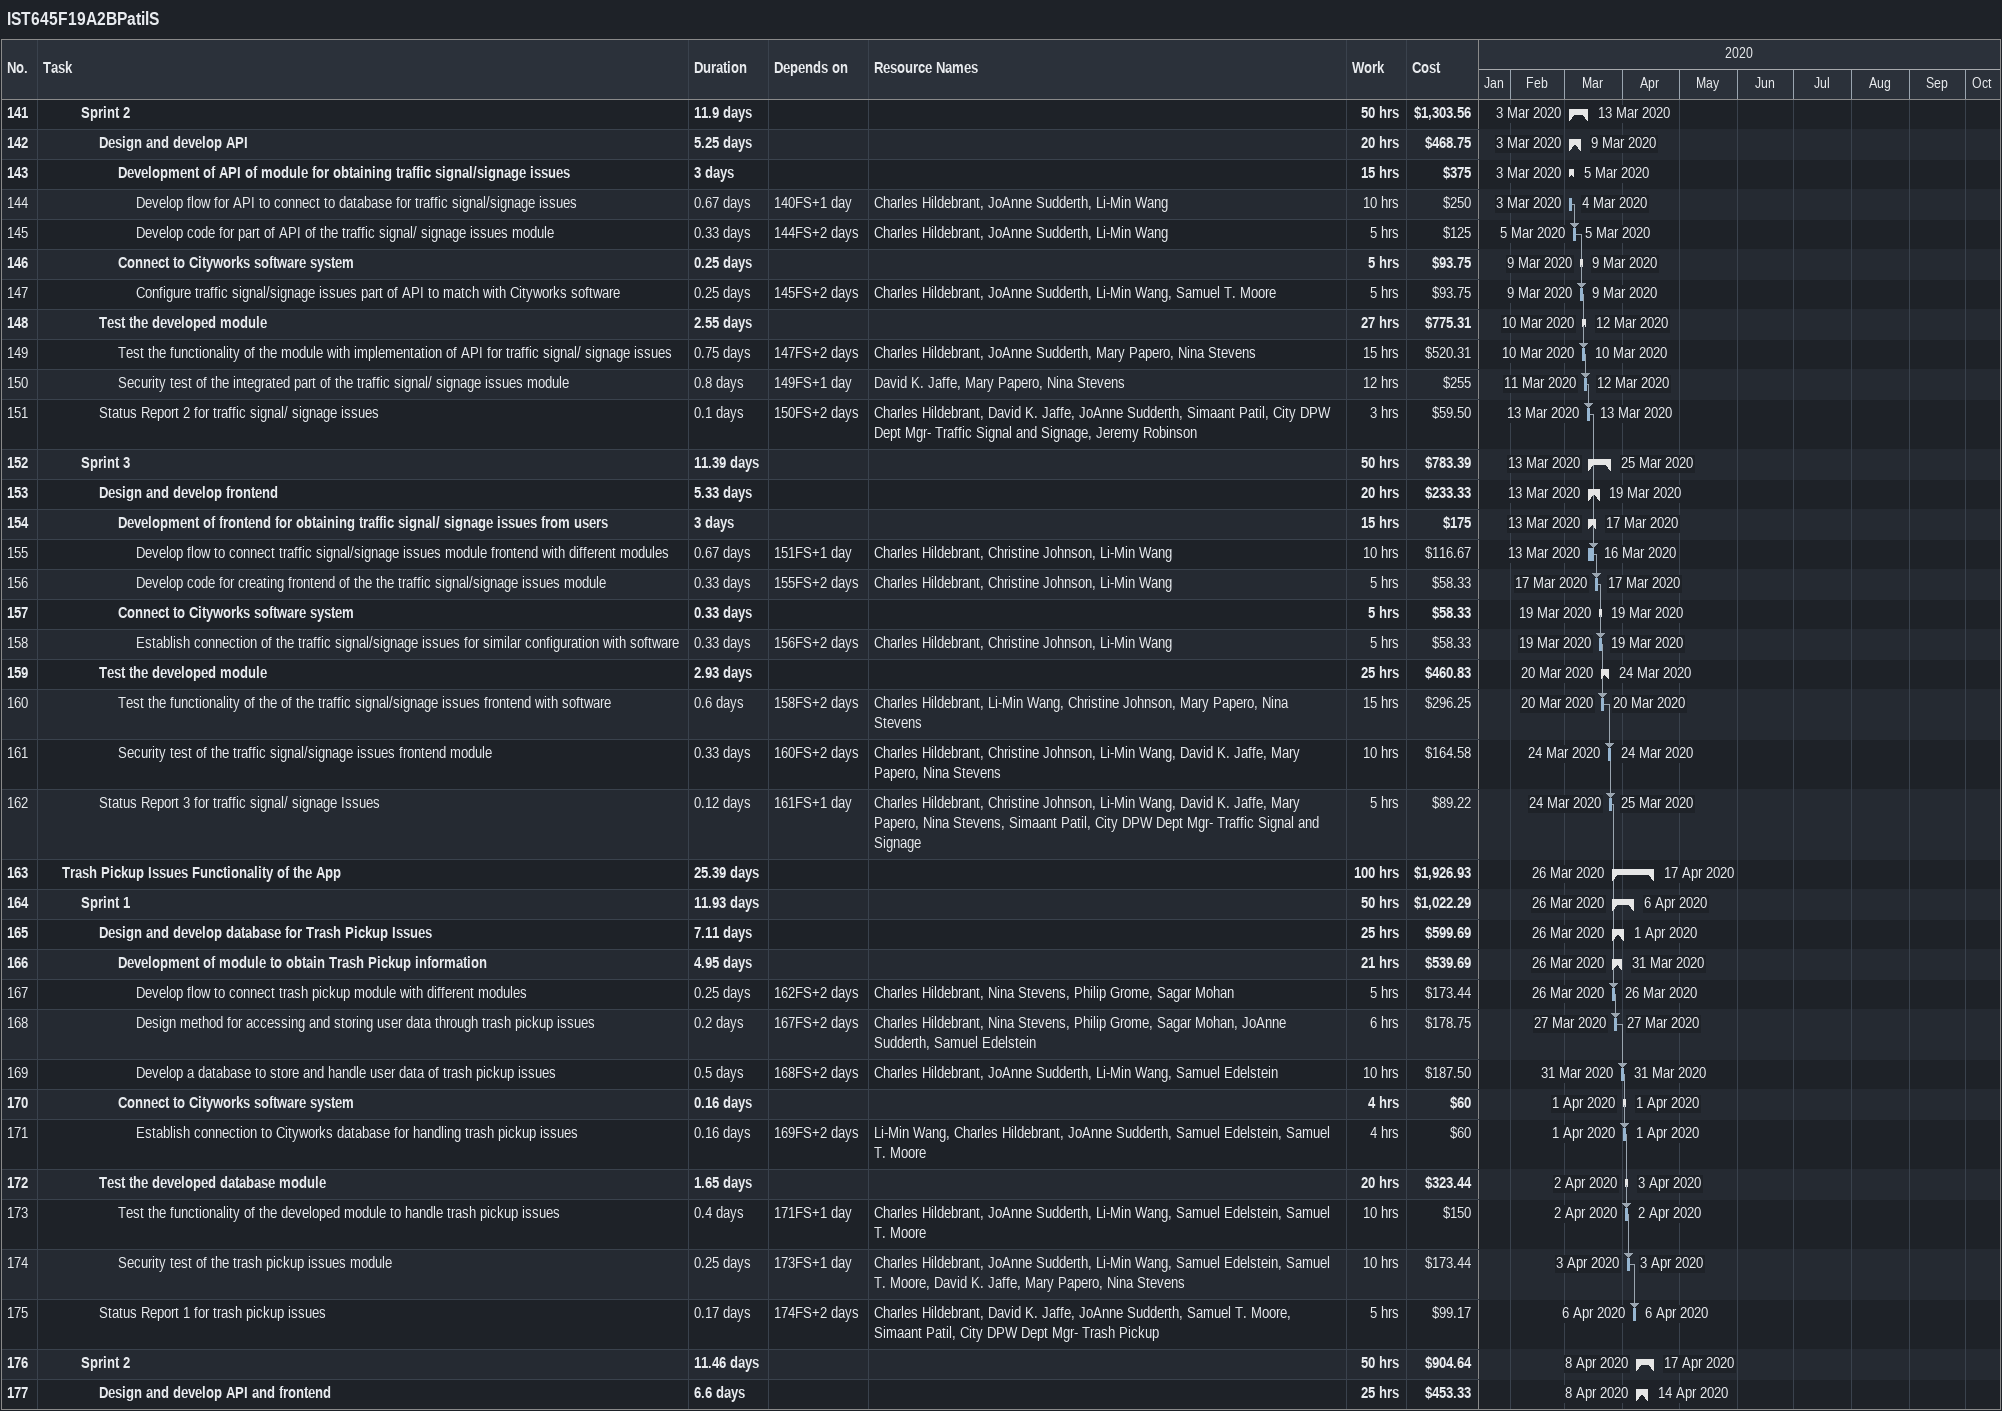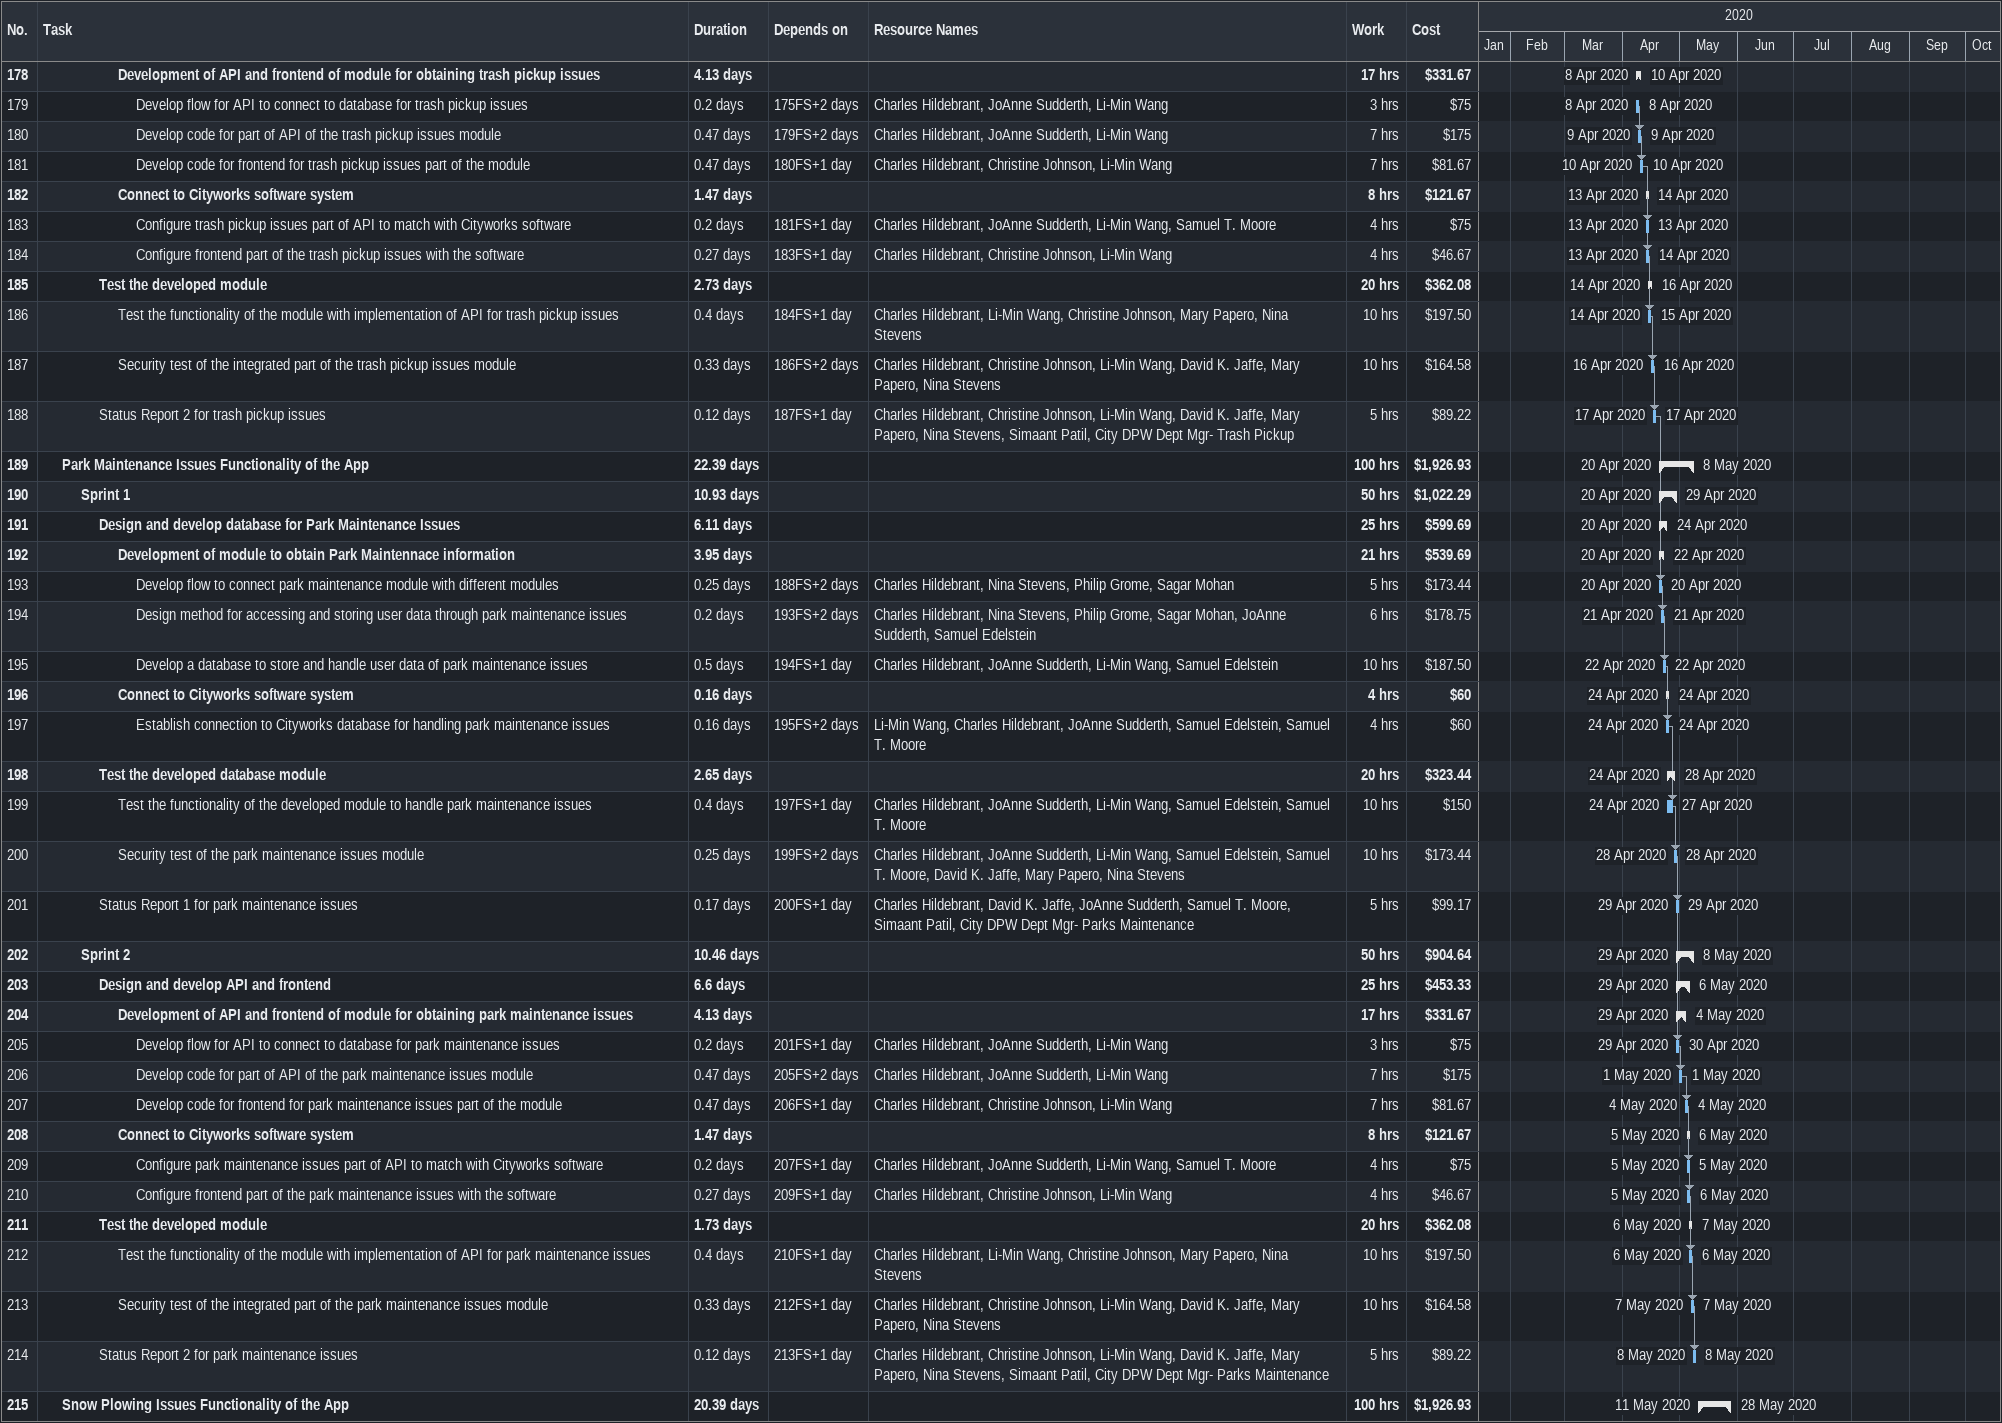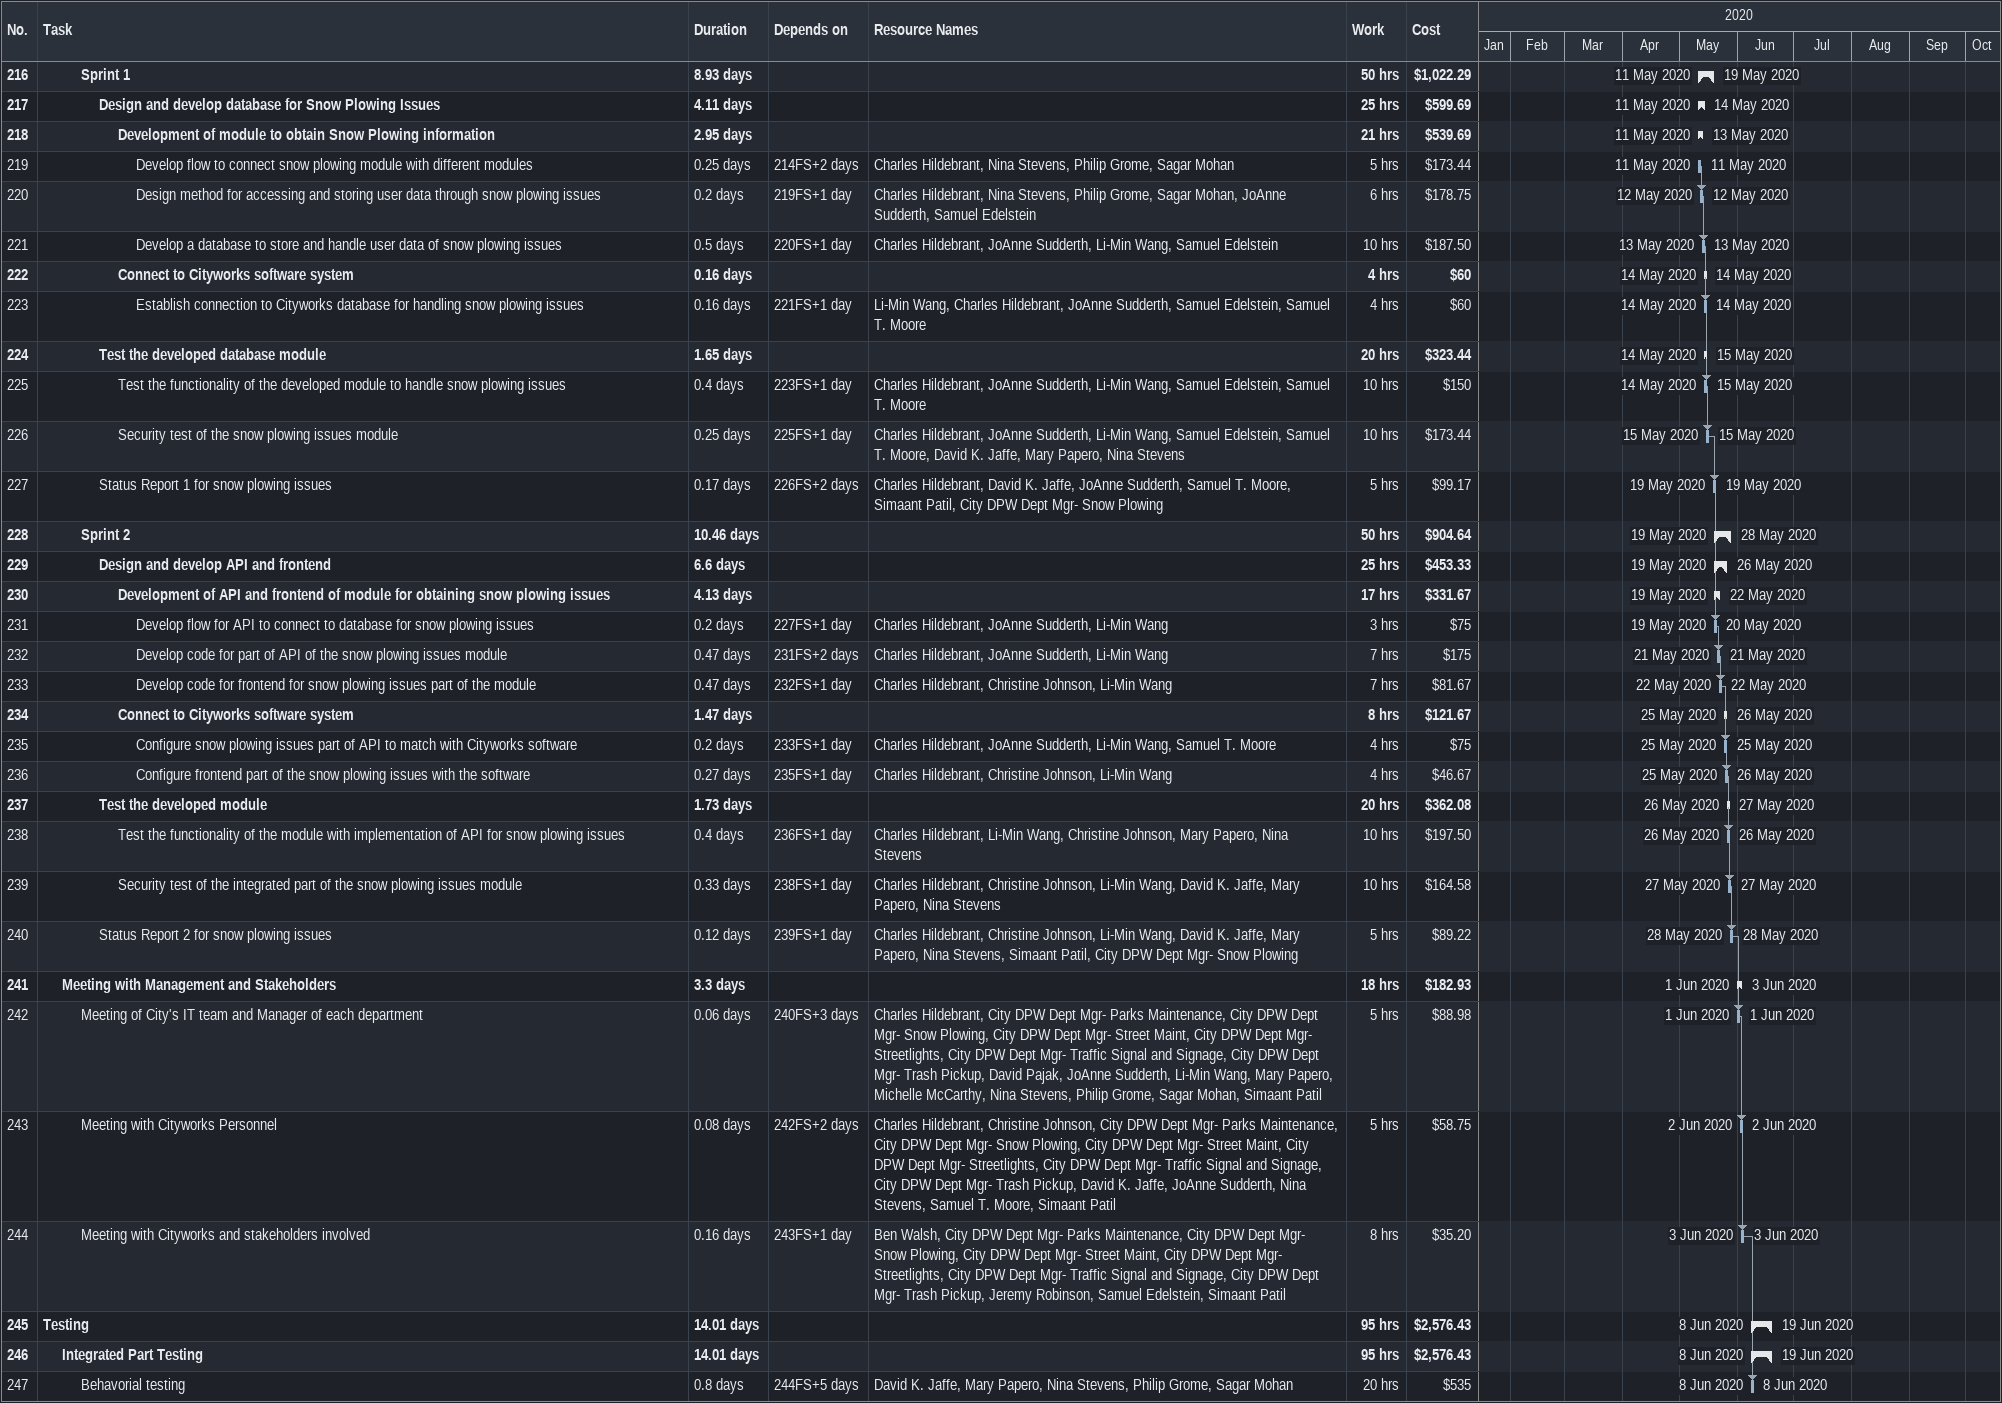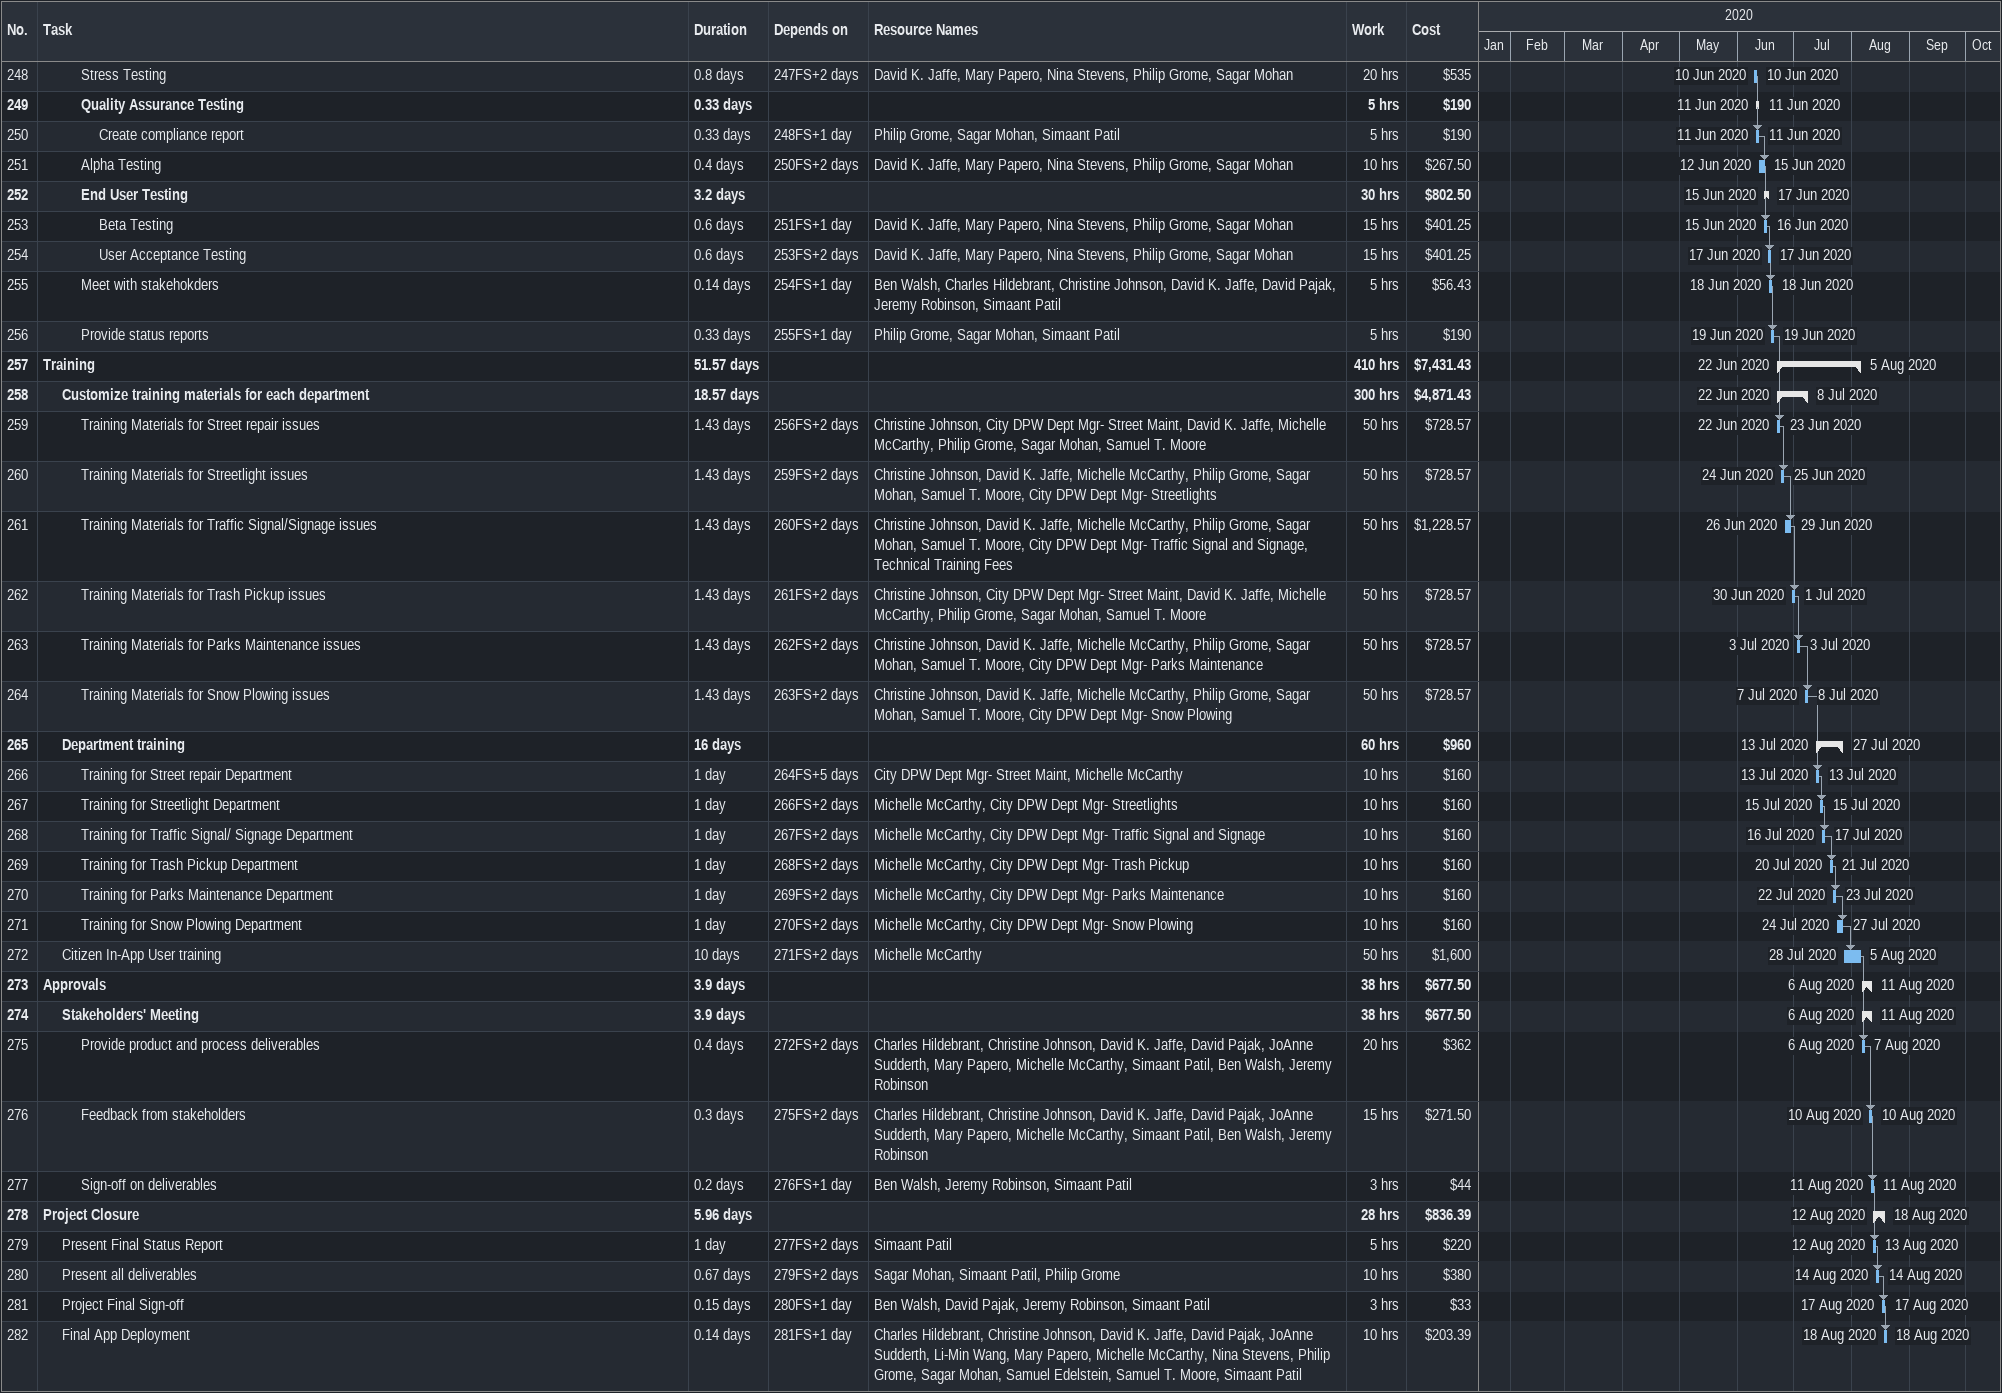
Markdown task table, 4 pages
IST645F19A2BPatilS

| ID | Level | Task | Duration | Start | Finish | Predecessors | Resources | Work (h) | Cost ($) |
|---|---|---|---|---|---|---|---|---|---|
| 141 | 3 | **Sprint 2** | 11.9d | 2020-03-03 | 2020-03-13 |  |  | 50 | 1303.56 |
| 142 | 4 | **Design and develop API** | 5.25d | 2020-03-03 | 2020-03-09 |  |  | 20 | 468.75 |
| 143 | 5 | **Development of API of module for obtaining traffic signal/signage issues** | 3d | 2020-03-03 | 2020-03-05 |  |  | 15 | 375 |
| 144 | 6 | Develop flow for API to connect to database for traffic signal/signage issues | 0.67d | 2020-03-03 | 2020-03-04 | 140FS+1d | Charles Hildebrant, JoAnne Sudderth, Li-Min Wang | 10 | 250 |
| 145 | 6 | Develop code for part of API of the traffic signal/ signage issues module | 0.33d | 2020-03-05 | 2020-03-05 | 144FS+2d | Charles Hildebrant, JoAnne Sudderth, Li-Min Wang | 5 | 125 |
| 146 | 5 | **Connect to Cityworks software system** | 0.25d | 2020-03-09 | 2020-03-09 |  |  | 5 | 93.75 |
| 147 | 6 | Configure traffic signal/signage issues part of API to match with Cityworks software | 0.25d | 2020-03-09 | 2020-03-09 | 145FS+2d | Charles Hildebrant, JoAnne Sudderth, Li-Min Wang, Samuel T. Moore | 5 | 93.75 |
| 148 | 4 | **Test the developed module** | 2.55d | 2020-03-10 | 2020-03-12 |  |  | 27 | 775.31 |
| 149 | 5 | Test the functionality of the module with implementation of API for traffic signal/ signage issues | 0.75d | 2020-03-10 | 2020-03-10 | 147FS+2d | Charles Hildebrant, JoAnne Sudderth, Mary Papero, Nina Stevens | 15 | 520.31 |
| 150 | 5 | Security test of the integrated part of the traffic signal/ signage issues module | 0.8d | 2020-03-11 | 2020-03-12 | 149FS+1d | David K. Jaffe, Mary Papero, Nina Stevens | 12 | 255 |
| 151 | 4 | Status Report 2 for traffic signal/ signage issues | 0.1d | 2020-03-13 | 2020-03-13 | 150FS+2d | Charles Hildebrant, David K. Jaffe, JoAnne Sudderth, Simaant Patil, City DPW Dept Mgr- Traffic Signal and Signage, Jeremy Robinson | 3 | 59.50 |
| 152 | 3 | **Sprint 3** | 11.39d | 2020-03-13 | 2020-03-25 |  |  | 50 | 783.39 |
| 153 | 4 | **Design and develop frontend** | 5.33d | 2020-03-13 | 2020-03-19 |  |  | 20 | 233.33 |
| 154 | 5 | **Development of frontend for obtaining traffic signal/ signage issues from users** | 3d | 2020-03-13 | 2020-03-17 |  |  | 15 | 175 |
| 155 | 6 | Develop flow to connect traffic signal/signage issues module frontend with different modules | 0.67d | 2020-03-13 | 2020-03-16 | 151FS+1d | Charles Hildebrant, Christine Johnson, Li-Min Wang | 10 | 116.67 |
| 156 | 6 | Develop code for creating frontend of the the traffic signal/signage issues module | 0.33d | 2020-03-17 | 2020-03-17 | 155FS+2d | Charles Hildebrant, Christine Johnson, Li-Min Wang | 5 | 58.33 |
| 157 | 5 | **Connect to Cityworks software system** | 0.33d | 2020-03-19 | 2020-03-19 |  |  | 5 | 58.33 |
| 158 | 6 | Establish connection of the traffic signal/signage issues for similar configuration with software | 0.33d | 2020-03-19 | 2020-03-19 | 156FS+2d | Charles Hildebrant, Christine Johnson, Li-Min Wang | 5 | 58.33 |
| 159 | 4 | **Test the developed module** | 2.93d | 2020-03-20 | 2020-03-24 |  |  | 25 | 460.83 |
| 160 | 5 | Test the functionality of the of the traffic signal/signage issues frontend with software | 0.6d | 2020-03-20 | 2020-03-20 | 158FS+2d | Charles Hildebrant, Li-Min Wang, Christine Johnson, Mary Papero, Nina Stevens | 15 | 296.25 |
| 161 | 5 | Security test of the traffic signal/signage issues frontend module | 0.33d | 2020-03-24 | 2020-03-24 | 160FS+2d | Charles Hildebrant, Christine Johnson, Li-Min Wang, David K. Jaffe, Mary Papero, Nina Stevens | 10 | 164.58 |
| 162 | 4 | Status Report 3 for traffic signal/ signage Issues | 0.12d | 2020-03-24 | 2020-03-25 | 161FS+1d | Charles Hildebrant, Christine Johnson, Li-Min Wang, David K. Jaffe, Mary Papero, Nina Stevens, Simaant Patil, City DPW Dept Mgr- Traffic Signal and Signage | 5 | 89.22 |
| 163 | 2 | **Trash Pickup Issues Functionality of the App** | 25.39d | 2020-03-26 | 2020-04-17 |  |  | 100 | 1926.93 |
| 164 | 3 | **Sprint 1** | 11.93d | 2020-03-26 | 2020-04-06 |  |  | 50 | 1022.29 |
| 165 | 4 | **Design and develop database for Trash Pickup Issues** | 7.11d | 2020-03-26 | 2020-04-01 |  |  | 25 | 599.69 |
| 166 | 5 | **Development of module to obtain Trash Pickup information** | 4.95d | 2020-03-26 | 2020-03-31 |  |  | 21 | 539.69 |
| 167 | 6 | Develop flow to connect trash pickup module with different modules | 0.25d | 2020-03-26 | 2020-03-26 | 162FS+2d | Charles Hildebrant, Nina Stevens, Philip Grome, Sagar Mohan | 5 | 173.44 |
| 168 | 6 | Design method for accessing and storing user data through trash pickup issues | 0.2d | 2020-03-27 | 2020-03-27 | 167FS+2d | Charles Hildebrant, Nina Stevens, Philip Grome, Sagar Mohan, JoAnne Sudderth, Samuel Edelstein | 6 | 178.75 |
| 169 | 6 | Develop a database to store and handle user data of trash pickup issues | 0.5d | 2020-03-31 | 2020-03-31 | 168FS+2d | Charles Hildebrant, JoAnne Sudderth, Li-Min Wang, Samuel Edelstein | 10 | 187.50 |
| 170 | 5 | **Connect to Cityworks software system** | 0.16d | 2020-04-01 | 2020-04-01 |  |  | 4 | 60 |
| 171 | 6 | Establish connection to Cityworks database for handling trash pickup issues | 0.16d | 2020-04-01 | 2020-04-01 | 169FS+2d | Li-Min Wang, Charles Hildebrant, JoAnne Sudderth, Samuel Edelstein, Samuel T. Moore | 4 | 60 |
| 172 | 4 | **Test the developed database module** | 1.65d | 2020-04-02 | 2020-04-03 |  |  | 20 | 323.44 |
| 173 | 5 | Test the functionality of the developed module to handle trash pickup issues | 0.4d | 2020-04-02 | 2020-04-02 | 171FS+1d | Charles Hildebrant, JoAnne Sudderth, Li-Min Wang, Samuel Edelstein, Samuel T. Moore | 10 | 150 |
| 174 | 5 | Security test of the trash pickup issues module | 0.25d | 2020-04-03 | 2020-04-03 | 173FS+1d | Charles Hildebrant, JoAnne Sudderth, Li-Min Wang, Samuel Edelstein, Samuel T. Moore, David K. Jaffe, Mary Papero, Nina Stevens | 10 | 173.44 |
| 175 | 4 | Status Report 1 for trash pickup issues | 0.17d | 2020-04-06 | 2020-04-06 | 174FS+2d | Charles Hildebrant, David K. Jaffe, JoAnne Sudderth, Samuel T. Moore, Simaant Patil, City DPW Dept Mgr- Trash Pickup | 5 | 99.17 |
| 176 | 3 | **Sprint 2** | 11.46d | 2020-04-08 | 2020-04-17 |  |  | 50 | 904.64 |
| 177 | 4 | **Design and develop API and frontend** | 6.6d | 2020-04-08 | 2020-04-14 |  |  | 25 | 453.33 |
| 178 | 5 | **Development of API and frontend of module for obtaining trash pickup issues** | 4.13d | 2020-04-08 | 2020-04-10 |  |  | 17 | 331.67 |
| 179 | 6 | Develop flow for API to connect to database for trash pickup issues | 0.2d | 2020-04-08 | 2020-04-08 | 175FS+2d | Charles Hildebrant, JoAnne Sudderth, Li-Min Wang | 3 | 75 |
| 180 | 6 | Develop code for part of API of the trash pickup issues module | 0.47d | 2020-04-09 | 2020-04-09 | 179FS+2d | Charles Hildebrant, JoAnne Sudderth, Li-Min Wang | 7 | 175 |
| 181 | 6 | Develop code for frontend for trash pickup issues part of the module | 0.47d | 2020-04-10 | 2020-04-10 | 180FS+1d | Charles Hildebrant, Christine Johnson, Li-Min Wang | 7 | 81.67 |
| 182 | 5 | **Connect to Cityworks software system** | 1.47d | 2020-04-13 | 2020-04-14 |  |  | 8 | 121.67 |
| 183 | 6 | Configure trash pickup issues part of API to match with Cityworks software | 0.2d | 2020-04-13 | 2020-04-13 | 181FS+1d | Charles Hildebrant, JoAnne Sudderth, Li-Min Wang, Samuel T. Moore | 4 | 75 |
| 184 | 6 | Configure frontend part of the trash pickup issues with the software | 0.27d | 2020-04-13 | 2020-04-14 | 183FS+1d | Charles Hildebrant, Christine Johnson, Li-Min Wang | 4 | 46.67 |
| 185 | 4 | **Test the developed module** | 2.73d | 2020-04-14 | 2020-04-16 |  |  | 20 | 362.08 |
| 186 | 5 | Test the functionality of the module with implementation of API for trash pickup issues | 0.4d | 2020-04-14 | 2020-04-15 | 184FS+1d | Charles Hildebrant, Li-Min Wang, Christine Johnson, Mary Papero, Nina Stevens | 10 | 197.50 |
| 187 | 5 | Security test of the integrated part of the trash pickup issues module | 0.33d | 2020-04-16 | 2020-04-16 | 186FS+2d | Charles Hildebrant, Christine Johnson, Li-Min Wang, David K. Jaffe, Mary Papero, Nina Stevens | 10 | 164.58 |
| 188 | 4 | Status Report 2 for trash pickup issues | 0.12d | 2020-04-17 | 2020-04-17 | 187FS+1d | Charles Hildebrant, Christine Johnson, Li-Min Wang, David K. Jaffe, Mary Papero, Nina Stevens, Simaant Patil, City DPW Dept Mgr- Trash Pickup | 5 | 89.22 |
| 189 | 2 | **Park Maintenance Issues Functionality of the App** | 22.39d | 2020-04-20 | 2020-05-08 |  |  | 100 | 1926.93 |
| 190 | 3 | **Sprint 1** | 10.93d | 2020-04-20 | 2020-04-29 |  |  | 50 | 1022.29 |
| 191 | 4 | **Design and develop database for Park Maintenance Issues** | 6.11d | 2020-04-20 | 2020-04-24 |  |  | 25 | 599.69 |
| 192 | 5 | **Development of module to obtain Park Maintennace information** | 3.95d | 2020-04-20 | 2020-04-22 |  |  | 21 | 539.69 |
| 193 | 6 | Develop flow to connect park maintenance module with different modules | 0.25d | 2020-04-20 | 2020-04-20 | 188FS+2d | Charles Hildebrant, Nina Stevens, Philip Grome, Sagar Mohan | 5 | 173.44 |
| 194 | 6 | Design method for accessing and storing user data through park maintenance issues | 0.2d | 2020-04-21 | 2020-04-21 | 193FS+2d | Charles Hildebrant, Nina Stevens, Philip Grome, Sagar Mohan, JoAnne Sudderth, Samuel Edelstein | 6 | 178.75 |
| 195 | 6 | Develop a database to store and handle user data of park maintenance issues | 0.5d | 2020-04-22 | 2020-04-22 | 194FS+1d | Charles Hildebrant, JoAnne Sudderth, Li-Min Wang, Samuel Edelstein | 10 | 187.50 |
| 196 | 5 | **Connect to Cityworks software system** | 0.16d | 2020-04-24 | 2020-04-24 |  |  | 4 | 60 |
| 197 | 6 | Establish connection to Cityworks database for handling park maintenance issues | 0.16d | 2020-04-24 | 2020-04-24 | 195FS+2d | Li-Min Wang, Charles Hildebrant, JoAnne Sudderth, Samuel Edelstein, Samuel T. Moore | 4 | 60 |
| 198 | 4 | **Test the developed database module** | 2.65d | 2020-04-24 | 2020-04-28 |  |  | 20 | 323.44 |
| 199 | 5 | Test the functionality of the developed module to handle park maintenance issues | 0.4d | 2020-04-24 | 2020-04-27 | 197FS+1d | Charles Hildebrant, JoAnne Sudderth, Li-Min Wang, Samuel Edelstein, Samuel T. Moore | 10 | 150 |
| 200 | 5 | Security test of the park maintenance issues module | 0.25d | 2020-04-28 | 2020-04-28 | 199FS+2d | Charles Hildebrant, JoAnne Sudderth, Li-Min Wang, Samuel Edelstein, Samuel T. Moore, David K. Jaffe, Mary Papero, Nina Stevens | 10 | 173.44 |
| 201 | 4 | Status Report 1 for park maintenance issues | 0.17d | 2020-04-29 | 2020-04-29 | 200FS+1d | Charles Hildebrant, David K. Jaffe, JoAnne Sudderth, Samuel T. Moore, Simaant Patil, City DPW Dept Mgr- Parks Maintenance | 5 | 99.17 |
| 202 | 3 | **Sprint 2** | 10.46d | 2020-04-29 | 2020-05-08 |  |  | 50 | 904.64 |
| 203 | 4 | **Design and develop API and frontend** | 6.6d | 2020-04-29 | 2020-05-06 |  |  | 25 | 453.33 |
| 204 | 5 | **Development of API and frontend of module for obtaining park maintenance issues** | 4.13d | 2020-04-29 | 2020-05-04 |  |  | 17 | 331.67 |
| 205 | 6 | Develop flow for API to connect to database for park maintenance issues | 0.2d | 2020-04-29 | 2020-04-30 | 201FS+1d | Charles Hildebrant, JoAnne Sudderth, Li-Min Wang | 3 | 75 |
| 206 | 6 | Develop code for part of API of the park maintenance issues module | 0.47d | 2020-05-01 | 2020-05-01 | 205FS+2d | Charles Hildebrant, JoAnne Sudderth, Li-Min Wang | 7 | 175 |
| 207 | 6 | Develop code for frontend for park maintenance issues part of the module | 0.47d | 2020-05-04 | 2020-05-04 | 206FS+1d | Charles Hildebrant, Christine Johnson, Li-Min Wang | 7 | 81.67 |
| 208 | 5 | **Connect to Cityworks software system** | 1.47d | 2020-05-05 | 2020-05-06 |  |  | 8 | 121.67 |
| 209 | 6 | Configure park maintenance issues part of API to match with Cityworks software | 0.2d | 2020-05-05 | 2020-05-05 | 207FS+1d | Charles Hildebrant, JoAnne Sudderth, Li-Min Wang, Samuel T. Moore | 4 | 75 |
| 210 | 6 | Configure frontend part of the park maintenance issues with the software | 0.27d | 2020-05-05 | 2020-05-06 | 209FS+1d | Charles Hildebrant, Christine Johnson, Li-Min Wang | 4 | 46.67 |
| 211 | 4 | **Test the developed module** | 1.73d | 2020-05-06 | 2020-05-07 |  |  | 20 | 362.08 |
| 212 | 5 | Test the functionality of the module with implementation of API for park maintenance issues | 0.4d | 2020-05-06 | 2020-05-06 | 210FS+1d | Charles Hildebrant, Li-Min Wang, Christine Johnson, Mary Papero, Nina Stevens | 10 | 197.50 |
| 213 | 5 | Security test of the integrated part of the park maintenance issues module | 0.33d | 2020-05-07 | 2020-05-07 | 212FS+1d | Charles Hildebrant, Christine Johnson, Li-Min Wang, David K. Jaffe, Mary Papero, Nina Stevens | 10 | 164.58 |
| 214 | 4 | Status Report 2 for park maintenance issues | 0.12d | 2020-05-08 | 2020-05-08 | 213FS+1d | Charles Hildebrant, Christine Johnson, Li-Min Wang, David K. Jaffe, Mary Papero, Nina Stevens, Simaant Patil, City DPW Dept Mgr- Parks Maintenance | 5 | 89.22 |
| 215 | 2 | **Snow Plowing Issues Functionality of the App** | 20.39d | 2020-05-11 | 2020-05-28 |  |  | 100 | 1926.93 |
| 216 | 3 | **Sprint 1** | 8.93d | 2020-05-11 | 2020-05-19 |  |  | 50 | 1022.29 |
| 217 | 4 | **Design and develop database for Snow Plowing Issues** | 4.11d | 2020-05-11 | 2020-05-14 |  |  | 25 | 599.69 |
| 218 | 5 | **Development of module to obtain Snow Plowing information** | 2.95d | 2020-05-11 | 2020-05-13 |  |  | 21 | 539.69 |
| 219 | 6 | Develop flow to connect snow plowing module with different modules | 0.25d | 2020-05-11 | 2020-05-11 | 214FS+2d | Charles Hildebrant, Nina Stevens, Philip Grome, Sagar Mohan | 5 | 173.44 |
| 220 | 6 | Design method for accessing and storing user data through snow plowing issues | 0.2d | 2020-05-12 | 2020-05-12 | 219FS+1d | Charles Hildebrant, Nina Stevens, Philip Grome, Sagar Mohan, JoAnne Sudderth, Samuel Edelstein | 6 | 178.75 |
| 221 | 6 | Develop a database to store and handle user data of snow plowing issues | 0.5d | 2020-05-13 | 2020-05-13 | 220FS+1d | Charles Hildebrant, JoAnne Sudderth, Li-Min Wang, Samuel Edelstein | 10 | 187.50 |
| 222 | 5 | **Connect to Cityworks software system** | 0.16d | 2020-05-14 | 2020-05-14 |  |  | 4 | 60 |
| 223 | 6 | Establish connection to Cityworks database for handling snow plowing issues | 0.16d | 2020-05-14 | 2020-05-14 | 221FS+1d | Li-Min Wang, Charles Hildebrant, JoAnne Sudderth, Samuel Edelstein, Samuel T. Moore | 4 | 60 |
| 224 | 4 | **Test the developed database module** | 1.65d | 2020-05-14 | 2020-05-15 |  |  | 20 | 323.44 |
| 225 | 5 | Test the functionality of the developed module to handle snow plowing issues | 0.4d | 2020-05-14 | 2020-05-15 | 223FS+1d | Charles Hildebrant, JoAnne Sudderth, Li-Min Wang, Samuel Edelstein, Samuel T. Moore | 10 | 150 |
| 226 | 5 | Security test of the snow plowing issues module | 0.25d | 2020-05-15 | 2020-05-15 | 225FS+1d | Charles Hildebrant, JoAnne Sudderth, Li-Min Wang, Samuel Edelstein, Samuel T. Moore, David K. Jaffe, Mary Papero, Nina Stevens | 10 | 173.44 |
| 227 | 4 | Status Report 1 for snow plowing issues | 0.17d | 2020-05-19 | 2020-05-19 | 226FS+2d | Charles Hildebrant, David K. Jaffe, JoAnne Sudderth, Samuel T. Moore, Simaant Patil, City DPW Dept Mgr- Snow Plowing | 5 | 99.17 |
| 228 | 3 | **Sprint 2** | 10.46d | 2020-05-19 | 2020-05-28 |  |  | 50 | 904.64 |
| 229 | 4 | **Design and develop API and frontend** | 6.6d | 2020-05-19 | 2020-05-26 |  |  | 25 | 453.33 |
| 230 | 5 | **Development of API and frontend of module for obtaining snow plowing issues** | 4.13d | 2020-05-19 | 2020-05-22 |  |  | 17 | 331.67 |
| 231 | 6 | Develop flow for API to connect to database for snow plowing issues | 0.2d | 2020-05-19 | 2020-05-20 | 227FS+1d | Charles Hildebrant, JoAnne Sudderth, Li-Min Wang | 3 | 75 |
| 232 | 6 | Develop code for part of API of the snow plowing issues module | 0.47d | 2020-05-21 | 2020-05-21 | 231FS+2d | Charles Hildebrant, JoAnne Sudderth, Li-Min Wang | 7 | 175 |
| 233 | 6 | Develop code for frontend for snow plowing issues part of the module | 0.47d | 2020-05-22 | 2020-05-22 | 232FS+1d | Charles Hildebrant, Christine Johnson, Li-Min Wang | 7 | 81.67 |
| 234 | 5 | **Connect to Cityworks software system** | 1.47d | 2020-05-25 | 2020-05-26 |  |  | 8 | 121.67 |
| 235 | 6 | Configure snow plowing issues part of API to match with Cityworks software | 0.2d | 2020-05-25 | 2020-05-25 | 233FS+1d | Charles Hildebrant, JoAnne Sudderth, Li-Min Wang, Samuel T. Moore | 4 | 75 |
| 236 | 6 | Configure frontend part of the snow plowing issues with the software | 0.27d | 2020-05-25 | 2020-05-26 | 235FS+1d | Charles Hildebrant, Christine Johnson, Li-Min Wang | 4 | 46.67 |
| 237 | 4 | **Test the developed module** | 1.73d | 2020-05-26 | 2020-05-27 |  |  | 20 | 362.08 |
| 238 | 5 | Test the functionality of the module with implementation of API for snow plowing issues | 0.4d | 2020-05-26 | 2020-05-26 | 236FS+1d | Charles Hildebrant, Li-Min Wang, Christine Johnson, Mary Papero, Nina Stevens | 10 | 197.50 |
| 239 | 5 | Security test of the integrated part of the snow plowing issues module | 0.33d | 2020-05-27 | 2020-05-27 | 238FS+1d | Charles Hildebrant, Christine Johnson, Li-Min Wang, David K. Jaffe, Mary Papero, Nina Stevens | 10 | 164.58 |
| 240 | 4 | Status Report 2 for snow plowing issues | 0.12d | 2020-05-28 | 2020-05-28 | 239FS+1d | Charles Hildebrant, Christine Johnson, Li-Min Wang, David K. Jaffe, Mary Papero, Nina Stevens, Simaant Patil, City DPW Dept Mgr- Snow Plowing | 5 | 89.22 |
| 241 | 2 | **Meeting with Management and Stakeholders** | 3.3d | 2020-06-01 | 2020-06-03 |  |  | 18 | 182.93 |
| 242 | 3 | Meeting of City's IT team and Manager of each department | 0.06d | 2020-06-01 | 2020-06-01 | 240FS+3d | Charles Hildebrant, City DPW Dept Mgr- Parks Maintenance, City DPW Dept Mgr- Snow Plowing, City DPW Dept Mgr- Street Maint, City DPW Dept Mgr- Streetlights, City DPW Dept Mgr- Traffic Signal and Signage, City DPW Dept Mgr- Trash Pickup, David Pajak, JoAnne Sudderth, Li-Min Wang, Mary Papero, Michelle McCarthy, Nina Stevens, Philip Grome, Sagar Mohan, Simaant Patil | 5 | 88.98 |
| 243 | 3 | Meeting with Cityworks Personnel | 0.08d | 2020-06-02 | 2020-06-02 | 242FS+2d | Charles Hildebrant, Christine Johnson, City DPW Dept Mgr- Parks Maintenance, City DPW Dept Mgr- Snow Plowing, City DPW Dept Mgr- Street Maint, City DPW Dept Mgr- Streetlights, City DPW Dept Mgr- Traffic Signal and Signage, City DPW Dept Mgr- Trash Pickup, David K. Jaffe, JoAnne Sudderth, Nina Stevens, Samuel T. Moore, Simaant Patil | 5 | 58.75 |
| 244 | 3 | Meeting with Cityworks and stakeholders involved | 0.16d | 2020-06-03 | 2020-06-03 | 243FS+1d | Ben Walsh, City DPW Dept Mgr- Parks Maintenance, City DPW Dept Mgr- Snow Plowing, City DPW Dept Mgr- Street Maint, City DPW Dept Mgr- Streetlights, City DPW Dept Mgr- Traffic Signal and Signage, City DPW Dept Mgr- Trash Pickup, Jeremy Robinson, Samuel Edelstein, Simaant Patil | 8 | 35.20 |
| 245 | 1 | **Testing** | 14.01d | 2020-06-08 | 2020-06-19 |  |  | 95 | 2576.43 |
| 246 | 2 | **Integrated Part Testing** | 14.01d | 2020-06-08 | 2020-06-19 |  |  | 95 | 2576.43 |
| 247 | 3 | Behavorial testing | 0.8d | 2020-06-08 | 2020-06-08 | 244FS+5d | David K. Jaffe, Mary Papero, Nina Stevens, Philip Grome, Sagar Mohan | 20 | 535 |
| 248 | 3 | Stress Testing | 0.8d | 2020-06-10 | 2020-06-10 | 247FS+2d | David K. Jaffe, Mary Papero, Nina Stevens, Philip Grome, Sagar Mohan | 20 | 535 |
| 249 | 3 | **Quality Assurance Testing** | 0.33d | 2020-06-11 | 2020-06-11 |  |  | 5 | 190 |
| 250 | 4 | Create compliance report | 0.33d | 2020-06-11 | 2020-06-11 | 248FS+1d | Philip Grome, Sagar Mohan, Simaant Patil | 5 | 190 |
| 251 | 3 | Alpha Testing | 0.4d | 2020-06-12 | 2020-06-15 | 250FS+2d | David K. Jaffe, Mary Papero, Nina Stevens, Philip Grome, Sagar Mohan | 10 | 267.50 |
| 252 | 3 | **End User Testing** | 3.2d | 2020-06-15 | 2020-06-17 |  |  | 30 | 802.50 |
| 253 | 4 | Beta Testing | 0.6d | 2020-06-15 | 2020-06-16 | 251FS+1d | David K. Jaffe, Mary Papero, Nina Stevens, Philip Grome, Sagar Mohan | 15 | 401.25 |
| 254 | 4 | User Acceptance Testing | 0.6d | 2020-06-17 | 2020-06-17 | 253FS+2d | David K. Jaffe, Mary Papero, Nina Stevens, Philip Grome, Sagar Mohan | 15 | 401.25 |
| 255 | 3 | Meet with stakehokders | 0.14d | 2020-06-18 | 2020-06-18 | 254FS+1d | Ben Walsh, Charles Hildebrant, Christine Johnson, David K. Jaffe, David Pajak, Jeremy Robinson, Simaant Patil | 5 | 56.43 |
| 256 | 3 | Provide status reports | 0.33d | 2020-06-19 | 2020-06-19 | 255FS+1d | Philip Grome, Sagar Mohan, Simaant Patil | 5 | 190 |
| 257 | 1 | **Training** | 51.57d | 2020-06-22 | 2020-08-05 |  |  | 410 | 7431.43 |
| 258 | 2 | **Customize training materials for each department** | 18.57d | 2020-06-22 | 2020-07-08 |  |  | 300 | 4871.43 |
| 259 | 3 | Training Materials for Street repair issues | 1.43d | 2020-06-22 | 2020-06-23 | 256FS+2d | Christine Johnson, City DPW Dept Mgr- Street Maint, David K. Jaffe, Michelle McCarthy, Philip Grome, Sagar Mohan, Samuel T. Moore | 50 | 728.57 |
| 260 | 3 | Training Materials for Streetlight issues | 1.43d | 2020-06-24 | 2020-06-25 | 259FS+2d | Christine Johnson, David K. Jaffe, Michelle McCarthy, Philip Grome, Sagar Mohan, Samuel T. Moore, City DPW Dept Mgr- Streetlights | 50 | 728.57 |
| 261 | 3 | Training Materials for Traffic Signal/Signage issues | 1.43d | 2020-06-26 | 2020-06-29 | 260FS+2d | Christine Johnson, David K. Jaffe, Michelle McCarthy, Philip Grome, Sagar Mohan, Samuel T. Moore, City DPW Dept Mgr- Traffic Signal and Signage, Technical Training Fees | 50 | 1228.57 |
| 262 | 3 | Training Materials for Trash Pickup issues | 1.43d | 2020-06-30 | 2020-07-01 | 261FS+2d | Christine Johnson, City DPW Dept Mgr- Street Maint, David K. Jaffe, Michelle McCarthy, Philip Grome, Sagar Mohan, Samuel T. Moore | 50 | 728.57 |
| 263 | 3 | Training Materials for Parks Maintenance issues | 1.43d | 2020-07-03 | 2020-07-03 | 262FS+2d | Christine Johnson, David K. Jaffe, Michelle McCarthy, Philip Grome, Sagar Mohan, Samuel T. Moore, City DPW Dept Mgr- Parks Maintenance | 50 | 728.57 |
| 264 | 3 | Training Materials for Snow Plowing issues | 1.43d | 2020-07-07 | 2020-07-08 | 263FS+2d | Christine Johnson, David K. Jaffe, Michelle McCarthy, Philip Grome, Sagar Mohan, Samuel T. Moore, City DPW Dept Mgr- Snow Plowing | 50 | 728.57 |
| 265 | 2 | **Department training** | 16d | 2020-07-13 | 2020-07-27 |  |  | 60 | 960 |
| 266 | 3 | Training for Street repair Department | 1d | 2020-07-13 | 2020-07-13 | 264FS+5d | City DPW Dept Mgr- Street Maint, Michelle McCarthy | 10 | 160 |
| 267 | 3 | Training for Streetlight Department | 1d | 2020-07-15 | 2020-07-15 | 266FS+2d | Michelle McCarthy, City DPW Dept Mgr- Streetlights | 10 | 160 |
| 268 | 3 | Training for Traffic Signal/ Signage Department | 1d | 2020-07-16 | 2020-07-17 | 267FS+2d | Michelle McCarthy, City DPW Dept Mgr- Traffic Signal and Signage | 10 | 160 |
| 269 | 3 | Training for Trash Pickup Department | 1d | 2020-07-20 | 2020-07-21 | 268FS+2d | Michelle McCarthy, City DPW Dept Mgr- Trash Pickup | 10 | 160 |
| 270 | 3 | Training for Parks Maintenance Department | 1d | 2020-07-22 | 2020-07-23 | 269FS+2d | Michelle McCarthy, City DPW Dept Mgr- Parks Maintenance | 10 | 160 |
| 271 | 3 | Training for Snow Plowing Department | 1d | 2020-07-24 | 2020-07-27 | 270FS+2d | Michelle McCarthy, City DPW Dept Mgr- Snow Plowing | 10 | 160 |
| 272 | 2 | Citizen In-App User training | 10d | 2020-07-28 | 2020-08-05 | 271FS+2d | Michelle McCarthy | 50 | 1600 |
| 273 | 1 | **Approvals** | 3.9d | 2020-08-06 | 2020-08-11 |  |  | 38 | 677.50 |
| 274 | 2 | **Stakeholders' Meeting** | 3.9d | 2020-08-06 | 2020-08-11 |  |  | 38 | 677.50 |
| 275 | 3 | Provide product and process deliverables | 0.4d | 2020-08-06 | 2020-08-07 | 272FS+2d | Charles Hildebrant, Christine Johnson, David K. Jaffe, David Pajak, JoAnne Sudderth, Mary Papero, Michelle McCarthy, Simaant Patil, Ben Walsh, Jeremy Robinson | 20 | 362 |
| 276 | 3 | Feedback from stakeholders | 0.3d | 2020-08-10 | 2020-08-10 | 275FS+2d | Charles Hildebrant, Christine Johnson, David K. Jaffe, David Pajak, JoAnne Sudderth, Mary Papero, Michelle McCarthy, Simaant Patil, Ben Walsh, Jeremy Robinson | 15 | 271.50 |
| 277 | 3 | Sign-off on deliverables | 0.2d | 2020-08-11 | 2020-08-11 | 276FS+1d | Ben Walsh, Jeremy Robinson, Simaant Patil | 3 | 44 |
| 278 | 1 | **Project Closure** | 5.96d | 2020-08-12 | 2020-08-18 |  |  | 28 | 836.39 |
| 279 | 2 | Present Final Status Report | 1d | 2020-08-12 | 2020-08-13 | 277FS+2d | Simaant Patil | 5 | 220 |
| 280 | 2 | Present all deliverables | 0.67d | 2020-08-14 | 2020-08-14 | 279FS+2d | Sagar Mohan, Simaant Patil, Philip Grome | 10 | 380 |
| 281 | 2 | Project Final Sign-off | 0.15d | 2020-08-17 | 2020-08-17 | 280FS+1d | Ben Walsh, David Pajak, Jeremy Robinson, Simaant Patil | 3 | 33 |
| 282 | 2 | Final App Deployment | 0.14d | 2020-08-18 | 2020-08-18 | 281FS+1d | Charles Hildebrant, Christine Johnson, David K. Jaffe, David Pajak, JoAnne Sudderth, Li-Min Wang, Mary Papero, Michelle McCarthy, Nina Stevens, Philip Grome, Sagar Mohan, Samuel Edelstein, Samuel T. Moore, Simaant Patil | 10 | 203.39 |
